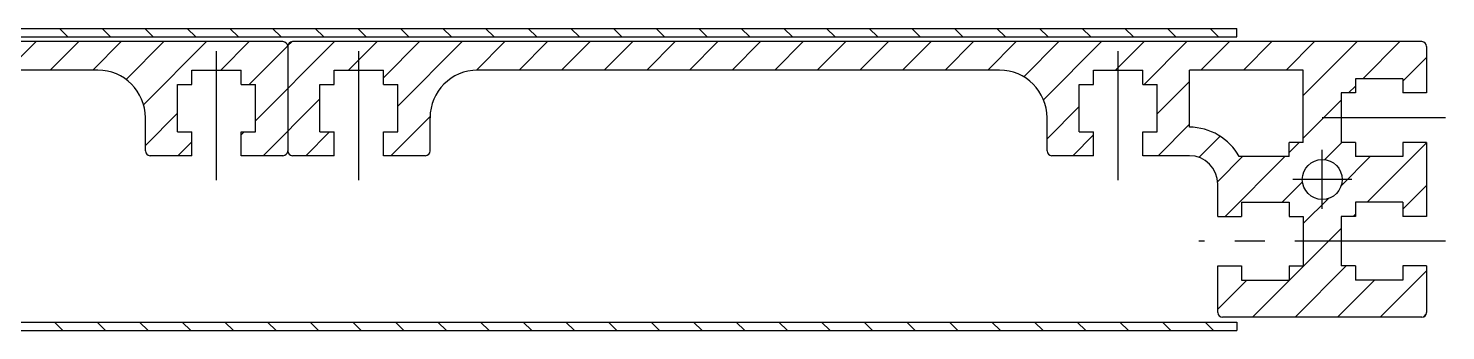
# Model space of a CAD drawing. Extents: x 0 to 1733, y -8 to 536.
# Drawn here: x 1583.6 to 1732.9, y 39.9 to 71.7 of the extents above; entities that cross this region are included whole.
import ezdxf

# ---------------------------------------------------------------- set-up
doc = ezdxf.new("R2010")
doc.units = 0
doc.header["$LTSCALE"] = 0.5
doc.linetypes.add('CENTER', pattern=[50.8, 31.75, -6.35, 6.35, -6.35])
for name, color, linetype in [('MSM_CENTER', 1, 'CENTER'), ('MSM_CONTINUOUS', 7, 'CONTINUOUS'), ('MSM_NARROW', 5, 'CONTINUOUS')]:
    doc.layers.add(name, color=color, linetype=linetype)

msp = doc.modelspace()

# ---------------------------------------------------------------- linework, layer by layer
at = {"layer": 'MSM_CENTER'}
for p, q in [((1603.4, 55.76), (1603.4, 69.35)), ((1618.4, 55.76), (1618.4, 69.35)), ((1698.4, 55.76), (1698.4, 69.35)), ((1732.9, 62.35), (1719.9, 62.35)), ((1719.9, 52.75), (1719.9, 58.95)), ((1723, 55.85), (1716.8, 55.85)), ((1732.9, 49.35), (1706.9, 49.35))]:
    msp.add_line(p, q, dxfattribs=at)
at = {"layer": 'MSM_CONTINUOUS'}
for p, q in [((1310.9, 71.75), (1710.9, 71.75)), ((1710.9, 70.85), (1710.9, 71.75)), ((1310.9, 70.85), (1710.9, 70.85)), ((1610.4, 70.35), (1561.4, 70.35)), ((1730.4, 70.35), (1611.4, 70.35)), ((1610.9, 69.85), (1610.9, 58.85)), ((1730.9, 69.85), (1730.9, 64.95)), ((1590.9, 67.35), (1580.9, 67.35)), ((1600.8, 67.35), (1606, 67.35)), ((1600.8, 65.85), (1600.8, 67.35)), ((1606, 65.85), (1606, 67.35)), ((1615.8, 67.35), (1621, 67.35)), ((1615.8, 65.85), (1615.8, 67.35)), ((1621, 65.85), (1621, 67.35)), ((1685.9, 67.35), (1630.9, 67.35)), ((1695.8, 67.35), (1701, 67.35)), ((1695.8, 65.85), (1695.8, 67.35)), ((1701, 65.85), (1701, 67.35)), ((1717.9, 67.35), (1705.9, 67.35)), ((1705.9, 61.35), (1705.9, 67.35)), ((1717.9, 59.75), (1717.9, 67.35)), ((1599.3, 65.85), (1600.8, 65.85)), ((1599.3, 60.85), (1599.3, 65.85)), ((1606, 65.85), (1607.5, 65.85)), ((1607.5, 60.85), (1607.5, 65.85)), ((1614.3, 65.85), (1615.8, 65.85)), ((1614.3, 60.85), (1614.3, 65.85)), ((1621, 65.85), (1622.5, 65.85)), ((1622.5, 60.85), (1622.5, 65.85)), ((1694.3, 65.85), (1695.8, 65.85)), ((1694.3, 60.85), (1694.3, 65.85)), ((1701, 65.85), (1702.5, 65.85)), ((1702.5, 60.85), (1702.5, 65.85)), ((1723.4, 66.45), (1723.4, 64.95)), ((1728.4, 66.45), (1723.4, 66.45)), ((1728.4, 66.45), (1728.4, 64.95)), ((1721.9, 64.95), (1721.9, 59.75)), ((1723.4, 64.95), (1721.9, 64.95)), ((1730.9, 64.95), (1728.4, 64.95)), ((1595.9, 58.85), (1595.9, 62.35)), ((1625.9, 58.85), (1625.9, 62.35)), ((1690.9, 58.85), (1690.9, 62.35)), ((1599.3, 60.85), (1600.8, 60.85)), ((1600.8, 58.35), (1600.8, 60.85)), ((1606, 58.35), (1606, 60.85)), ((1606, 60.85), (1607.5, 60.85)), ((1614.3, 60.85), (1615.8, 60.85)), ((1615.8, 58.35), (1615.8, 60.85)), ((1621, 58.35), (1621, 60.85)), ((1621, 60.85), (1622.5, 60.85)), ((1694.3, 60.85), (1695.8, 60.85)), ((1695.8, 58.35), (1695.8, 60.85)), ((1701, 58.35), (1701, 60.85)), ((1701, 60.85), (1702.5, 60.85)), ((1717.9, 59.75), (1716.4, 59.75)), ((1716.4, 58.25), (1716.4, 59.75)), ((1723.4, 59.75), (1721.9, 59.75)), ((1723.4, 59.75), (1723.4, 58.25)), ((1730.9, 59.75), (1728.4, 59.75)), ((1728.4, 59.75), (1728.4, 58.25)), ((1730.9, 59.75), (1730.9, 51.95)), ((1600.8, 58.35), (1596.4, 58.35)), ((1610.4, 58.35), (1606, 58.35)), ((1615.8, 58.35), (1611.4, 58.35)), ((1625.4, 58.35), (1621, 58.35)), ((1695.8, 58.35), (1691.4, 58.35)), ((1705.9, 58.35), (1701, 58.35)), ((1716.4, 58.25), (1711.15, 58.25)), ((1728.4, 58.25), (1723.4, 58.25)), ((1708.9, 51.95), (1708.9, 55.35)), ((1711.4, 53.45), (1711.4, 51.95)), ((1711.4, 53.45), (1716.4, 53.45)), ((1716.4, 53.45), (1716.4, 51.95)), ((1723.4, 53.45), (1723.4, 51.95)), ((1728.4, 53.45), (1723.4, 53.45)), ((1728.4, 53.45), (1728.4, 51.95)), ((1708.9, 51.95), (1711.4, 51.95)), ((1716.4, 51.95), (1717.9, 51.95)), ((1717.9, 51.95), (1717.9, 46.75)), ((1721.9, 51.95), (1721.9, 46.75)), ((1723.4, 51.95), (1721.9, 51.95)), ((1730.9, 51.95), (1728.4, 51.95)), ((1708.9, 41.85), (1708.9, 46.75)), ((1708.9, 46.75), (1711.4, 46.75)), ((1711.4, 46.75), (1711.4, 45.25)), ((1716.4, 46.75), (1716.4, 45.25)), ((1716.4, 46.75), (1717.9, 46.75)), ((1723.4, 46.75), (1721.9, 46.75)), ((1723.4, 46.75), (1723.4, 45.25)), ((1730.9, 46.75), (1728.4, 46.75)), ((1728.4, 46.75), (1728.4, 45.25)), ((1730.9, 46.75), (1730.9, 41.85)), ((1711.4, 45.25), (1716.4, 45.25)), ((1728.4, 45.25), (1723.4, 45.25)), ((1310.9, 40.85), (1710.9, 40.85)), ((1730.4, 41.35), (1709.4, 41.35)), ((1710.9, 40.85), (1710.9, 39.95)), ((1310.9, 39.95), (1710.9, 39.95))]:
    msp.add_line(p, q, dxfattribs=at)
msp.add_circle((1719.9, 55.85), 2.1, dxfattribs=at)
for centre, radius, start, end in [((1610.4, 69.85), 0.5, 0, 90), ((1611.4, 69.85), 0.5, 90, 180), ((1730.4, 69.85), 0.5, 0, 90), ((1590.9, 62.35), 5, 0, 90), ((1630.9, 62.35), 5, 90, 180), ((1685.9, 62.35), 5, 0, 90), ((1705.9, 55.35), 6, 28.9033, 90), ((1596.4, 58.85), 0.5, 180, 270), ((1610.4, 58.85), 0.5, 270, 0), ((1611.4, 58.85), 0.5, 180, 270), ((1625.4, 58.85), 0.5, 270, 0), ((1691.4, 58.85), 0.5, 180, 270), ((1705.9, 55.35), 3, 0, 90), ((1709.4, 41.85), 0.5, 180, 270), ((1730.4, 41.85), 0.5, 270, 0)]:
    msp.add_arc(centre, radius, start, end, dxfattribs=at)
at = {"layer": 'MSM_NARROW'}
for p, q in [((1587.75, 70.85), (1586.85, 71.75)), ((1592.24, 70.85), (1591.34, 71.75)), ((1596.73, 70.85), (1595.83, 71.75)), ((1601.22, 70.85), (1600.32, 71.75)), ((1605.71, 70.85), (1604.81, 71.75)), ((1610.2, 70.85), (1609.3, 71.75)), ((1614.69, 70.85), (1613.79, 71.75)), ((1619.18, 70.85), (1618.28, 71.75)), ((1623.67, 70.85), (1622.77, 71.75)), ((1628.16, 70.85), (1627.26, 71.75)), ((1632.65, 70.85), (1631.75, 71.75)), ((1637.14, 70.85), (1636.24, 71.75)), ((1641.63, 70.85), (1640.73, 71.75)), ((1646.12, 70.85), (1645.22, 71.75)), ((1650.61, 70.85), (1649.71, 71.75)), ((1655.1, 70.85), (1654.2, 71.75)), ((1659.59, 70.85), (1658.69, 71.75)), ((1664.08, 70.85), (1663.18, 71.75)), ((1668.57, 70.85), (1667.67, 71.75)), ((1673.06, 70.85), (1672.16, 71.75)), ((1677.55, 70.85), (1676.65, 71.75)), ((1682.04, 70.85), (1681.14, 71.75)), ((1686.53, 70.85), (1685.63, 71.75)), ((1691.02, 70.85), (1690.12, 71.75)), ((1695.51, 70.85), (1694.61, 71.75)), ((1700, 70.85), (1699.1, 71.75)), ((1704.49, 70.85), (1703.59, 71.75)), ((1708.98, 70.85), (1708.08, 71.75)), ((1581.39, 67.35), (1584.39, 70.35)), ((1585.88, 67.35), (1588.88, 70.35)), ((1590.37, 67.35), (1593.37, 70.35)), ((1593.88, 66.36), (1597.86, 70.35)), ((1595.71, 63.71), (1602.35, 70.35)), ((1603.84, 67.35), (1606.84, 70.35)), ((1607.5, 62.03), (1615.82, 70.35)), ((1610.91, 69.93), (1611.32, 70.34)), ((1617.31, 67.35), (1620.31, 70.35)), ((1621, 66.55), (1624.8, 70.35)), ((1622.5, 63.56), (1629.29, 70.35)), ((1630.78, 67.34), (1633.78, 70.35)), ((1635.27, 67.35), (1638.27, 70.35)), ((1639.76, 67.35), (1642.76, 70.35)), ((1644.25, 67.35), (1647.25, 70.35)), ((1648.74, 67.35), (1651.74, 70.35)), ((1653.23, 67.35), (1656.23, 70.35)), ((1657.72, 67.35), (1660.72, 70.35)), ((1662.21, 67.35), (1665.21, 70.35)), ((1666.7, 67.35), (1669.7, 70.35)), ((1671.19, 67.35), (1674.19, 70.35)), ((1675.68, 67.35), (1678.68, 70.35)), ((1680.17, 67.35), (1683.17, 70.35)), ((1684.66, 67.35), (1687.66, 70.35)), ((1688.45, 66.65), (1692.15, 70.35)), ((1690.53, 64.24), (1696.64, 70.35)), ((1698.13, 67.35), (1701.13, 70.35)), ((1701.12, 65.85), (1705.62, 70.35)), ((1707.11, 67.35), (1710.11, 70.35)), ((1711.6, 67.35), (1714.6, 70.35)), ((1716.09, 67.35), (1719.09, 70.35)), ((1717.9, 64.67), (1723.58, 70.35)), ((1724.17, 66.45), (1728.07, 70.35)), ((1606.83, 65.85), (1610.9, 69.91)), ((1728.4, 66.19), (1730.9, 68.69)), ((1702.5, 62.74), (1705.9, 66.14)), ((1608.31, 58.35), (1614.3, 64.34)), ((1722.67, 64.95), (1723.4, 65.68)), ((1595.9, 59.41), (1599.3, 62.81)), ((1690.9, 60.12), (1694.3, 63.52)), ((1717.9, 60.18), (1721.9, 64.18)), ((1621.78, 58.35), (1625.9, 62.47)), ((1702.6, 58.35), (1705.9, 61.65)), ((1599.33, 58.35), (1600.8, 59.82)), ((1606, 60.53), (1606.32, 60.85)), ((1612.8, 58.35), (1615.3, 60.85)), ((1693.62, 58.35), (1695.8, 60.53)), ((1706.91, 58.17), (1709.14, 60.4)), ((1716.4, 58.68), (1717.47, 59.75)), ((1720.15, 57.93), (1721.96, 59.75)), ((1708.89, 55.65), (1711.48, 58.25)), ((1709.67, 51.95), (1715.97, 58.25)), ((1721.9, 55.19), (1724.95, 58.25)), ((1724.64, 53.45), (1730.9, 59.7)), ((1715.66, 53.45), (1717.82, 55.6)), ((1717.9, 51.2), (1720.56, 53.85)), ((1728.4, 52.71), (1730.9, 55.21)), ((1723.14, 51.95), (1723.4, 52.2)), ((1712.54, 41.35), (1721.9, 50.7)), ((1708.9, 46.69), (1708.96, 46.75)), ((1717.03, 41.35), (1722.43, 46.75)), ((1708.9, 42.2), (1711.95, 45.25)), ((1721.52, 41.35), (1725.42, 45.25)), ((1726.01, 41.35), (1730.9, 46.23)), ((1587.22, 39.95), (1586.32, 40.85)), ((1591.71, 39.95), (1590.81, 40.85)), ((1596.2, 39.95), (1595.3, 40.85)), ((1600.69, 39.95), (1599.79, 40.85)), ((1605.18, 39.95), (1604.28, 40.85)), ((1609.67, 39.95), (1608.77, 40.85)), ((1614.16, 39.95), (1613.26, 40.85)), ((1618.65, 39.95), (1617.75, 40.85)), ((1623.14, 39.95), (1622.24, 40.85)), ((1627.63, 39.95), (1626.73, 40.85)), ((1632.12, 39.95), (1631.22, 40.85)), ((1636.61, 39.95), (1635.71, 40.85)), ((1641.1, 39.95), (1640.2, 40.85)), ((1645.59, 39.95), (1644.69, 40.85)), ((1650.08, 39.95), (1649.18, 40.85)), ((1654.57, 39.95), (1653.67, 40.85)), ((1659.06, 39.95), (1658.16, 40.85)), ((1663.55, 39.95), (1662.65, 40.85)), ((1668.04, 39.95), (1667.14, 40.85)), ((1672.53, 39.95), (1671.63, 40.85)), ((1677.02, 39.95), (1676.12, 40.85)), ((1681.51, 39.95), (1680.61, 40.85)), ((1686, 39.95), (1685.1, 40.85)), ((1690.49, 39.95), (1689.59, 40.85)), ((1694.98, 39.95), (1694.08, 40.85)), ((1699.47, 39.95), (1698.57, 40.85)), ((1703.96, 39.95), (1703.06, 40.85)), ((1708.45, 39.95), (1707.55, 40.85)), ((1730.52, 41.36), (1730.89, 41.73))]:
    msp.add_line(p, q, dxfattribs=at)

doc.saveas('drawing.dxf')
